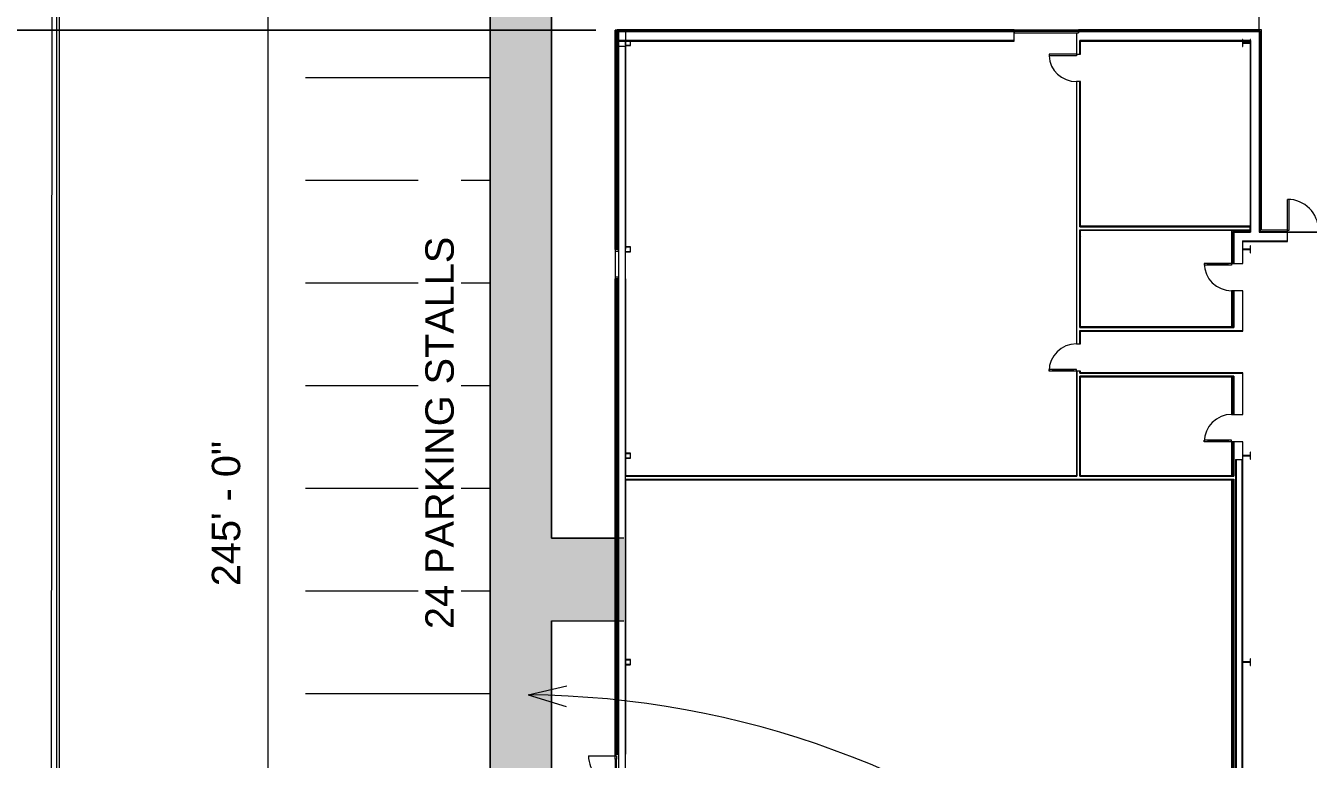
# Model space of a CAD drawing. Header units: inches. Extents: x 1 to 127281, y -26064 to 104775.
# Drawn here: x 21368 to 22869, y -21740 to -20882 of the extents above; entities that cross this region are included whole.
import ezdxf

# ---------------------------------------------------------------- set-up
doc = ezdxf.new("R2010")
doc.units = ezdxf.units.IN
doc.header["$MEASUREMENT"] = 0
doc.linetypes.add('Hidden', pattern=[0.28125, 0.1875, -0.09375])
for name, color, linetype, lineweight in [('A-ANNO-DIMS', 211, 'Continuous', 9), ('A-ANNO-DIMS-360', 211, 'Continuous', 9), ('A-DETL-GENF', 92, 'Continuous', 9), ('A-DOOR', 31, 'Continuous', 9), ('A-DOOR-GLAZ', 31, 'Continuous', 13), ('A-GLAZ-CWMG', 51, 'Continuous', 9), ('A-PROP-SBCK', 71, 'Hidden', 15), ('A-WALL', 113, 'Continuous', 9), ('A-WALL-PATT', 111, 'Continuous', 15), ('BMP', 80, 'Continuous', 9), ('C-BLDG-PADS', 91, 'Continuous', 9), ('C-TOPO', 7, 'Continuous', 9), ('Conc', 7, 'Continuous', 9), ('EOP-PR', 4, 'Continuous', 9), ('G-ANNO-TEXT', 231, 'Continuous', 9), ('I-WALL', 2, 'Continuous', 9), ('L-SITE-WALL', 31, 'Continuous', 9), ('PAINT', 190, 'Continuous', 9), ('S-BEAM', 12, 'Continuous', 9), ('S-COLS', 52, 'Continuous', 9)]:
    doc.layers.add(name, color=color, linetype=linetype, lineweight=lineweight)
doc.styles.add('Arial_1', font='arial.ttf', dxfattribs={"height": 33.194237})
doc.dimstyles.new('Linear_-_3_32__Arial_1', dxfattribs={"dimscale": 12, "dimtxt": 33.75, "dimasz": 3.75, "dimexe": 2.8125, "dimexo": 1.875, "dimgap": 1.875, "dimtad": 1, "dimrnd": 0.25, "dimzin": 1, "dimdsep": 46, "dimlunit": 4, "dimtxsty": 'Arial_1', "dimblk1": 'OBLIQUE', "dimblk2": 'OBLIQUE', "dimsah": 1, "dimcen": 0.09, "dimdle": 2.8125, "dimazin": 0, "dimtfac": 1, "dimtdec": 4, "dimtix": 1, "dimtmove": 0, "dimatfit": 3, "dimfxl": 1, "dimtvp": 1, "dimtfill": 1, "dimfrac": 2, "dimtolj": 1, "dimtzin": 0, "dimarcsym": 2})
pattern_1 = [(45, (0, 0), (-35.63818, 35.63818), []), (45, (0, 54), (-35.63818, 35.63818), [])]
pattern_2 = [(0, (0, 0), (115.2, 28.8), [4.752, -81.648, 4.752, -81.648, -460.8]), (0, (0, 0), (115.2, 28.8), [-172.8, 4.752, -168.048, 4.752, -81.648, -201.6]), (0, (0, 0), (115.2, 28.8), [-432, 4.752, -52.848, 4.752, -139.248]), (120, (43.2, 14.4), (-82.541532, 85.366127), [4.752, -81.648, 4.752, -81.648, -460.8]), (120, (43.2, 14.4), (-82.541532, 85.366127), [-172.8, 4.752, -168.048, 4.752, -81.648, -201.6]), (120, (43.2, 14.4), (-82.541532, 85.366127), [-432, 4.752, -52.848, 4.752, -139.248]), (240, (57.6, 72), (-32.658468, -114.166127), [4.752, -81.648, 4.752, -81.648, -460.8]), (240, (57.6, 72), (-32.658468, -114.166127), [-172.8, 4.752, -168.048, 4.752, -81.648, -201.6]), (240, (57.6, 72), (-32.658468, -114.166127), [-432, 4.752, -52.848, 4.752, -139.248])]
pattern_3 = [(0, (0, 0), (0, 45), []), (90, (0, 0), (-45, 3e-15), [])]

# ---------------------------------------------------------------- blocks, each defined once
blk = doc.blocks.new('Girt_C - 8_D-948188-Site Plan - Phase 1')
at = {"layer": 'S-BEAM'}
for p, q in [((22061.6, -20906.1), (22061.6, -22786.2)), ((22061.6, -20906.1), (22061.8, -20906.1)), ((22061.8, -20906.1), (22069.5, -20906.1)), ((22069.5, -20906.1), (22069.6, -20906.1)), ((22069.6, -22540.5), (22069.6, -20906.1))]:
    blk.add_line(p, q, dxfattribs=at)
blk = doc.blocks.new('Girt_Z - 8_D-841743-Site Plan - Phase 1')
at = {"layer": 'S-BEAM'}
for p, q in [((22783.5, -21389.5), (22784.1, -21389.5)), ((22783.5, -21389.5), (22783.5, -22249.1)), ((22784.1, -21389.5), (22784.2, -21389.5)), ((22784.1, -21389.5), (22784.1, -22249.1)), ((22784.2, -21389.5), (22791.3, -21389.5)), ((22784.2, -21389.5), (22784.2, -22249.1)), ((22791.3, -21389.5), (22791.5, -21389.5)), ((22791.5, -22249.1), (22791.5, -21389.5)), ((22784.1, -22249.1), (22783.5, -22249.1)), ((22784.2, -22249.1), (22784.1, -22249.1)), ((22791.3, -22249.1), (22784.2, -22249.1)), ((22791.5, -22249.1), (22791.3, -22249.1))]:
    blk.add_line(p, q, dxfattribs=at)
blk = doc.blocks.new('Single-Glass 1 - 32_ x96_-948363-Site Plan - Phase 1')
at = {"layer": 'A-DOOR'}
for p, q in [((14, -2.375), (14, -6.375)), ((16, -2.375), (14, -2.375)), ((14, -6.375), (14, -30.375)), ((14, -6.375), (16, -6.375)), ((16, -2.375), (16, -6.375)), ((16, -6.375), (16, -30.375)), ((14, -30.375), (14, -34.375)), ((14, -30.375), (16, -30.375)), ((16, -34.375), (14, -34.375)), ((16, -30.375), (16, -34.375))]:
    blk.add_line(p, q, dxfattribs=at)
blk.add_arc((16, -2.375), 32, 180, 270, dxfattribs=at)
at = {"layer": 'A-DOOR-GLAZ'}
blk.add_line((15, -30.375), (15, -6.375), dxfattribs=at)
blk = doc.blocks.new('Single-Flush - 32_ x 84_-489871-Site Plan - Phase 1')
at = {"layer": 'A-DOOR'}
for p, q in [((14, 2.4), (14, 34.4)), ((16, 34.4), (14, 34.4)), ((16, 2.4), (16, 34.4)), ((16, 2.4), (14, 2.4))]:
    blk.add_line(p, q, dxfattribs=at)
blk.add_arc((16, 2.4), 32.1, 93.5759, 180, dxfattribs=at)
blk = doc.blocks.new('Rectangular Mullion - Rectangular Mullion 1-789722-Site Plan - Phase 1')
at = {"layer": 'A-GLAZ-CWMG'}
for p, q in [((22057.5, -22303.9), (22057.5, -22334.2)), ((22061.5, -22303.9), (22061.5, -22334.2))]:
    blk.add_line(p, q, dxfattribs=at)
blk = doc.blocks.new('Rectangular Mullion - Rectangular Mullion 1-827436-Site Plan - Phase 1')
at = {"layer": 'A-GLAZ-CWMG'}
for p, q in [((-2, 2), (0, 2)), ((-2, -2), (-2, 2)), ((0, 2), (0, -2)), ((0, -2), (-2, -2))]:
    blk.add_line(p, q, dxfattribs=at)
blk = doc.blocks.new('Rectangular Mullion - Rectangular Mullion 1-827439-Site Plan - Phase 1')
at = {"layer": 'A-GLAZ-CWMG'}
for p, q in [((0, 2), (-2, 2)), ((-2, 2), (-2, -2)), ((0, -2), (0, 2)), ((-2, -2), (0, -2))]:
    blk.add_line(p, q, dxfattribs=at)
blk = doc.blocks.new('Door_Single_Storefront - one-995988-Site Plan - Phase 1')
at = {"layer": 'A-DOOR'}
for p, q in [((-16.53125, -33.0625), (-16.53125, 0)), ((-16.53125, -2), (-16.53125, -0.25)), ((-16.53125, -0.25), (-12.53125, -0.25)), ((-12.53125, -2), (-16.53125, -2)), ((-12.53125, -0.25), (-12.53125, -2)), ((12.53125, -0.25), (-12.53125, -0.25)), ((-12.53125, -1.5), (-12.53125, -0.75)), ((-12.53125, -0.75), (12.53125, -0.75)), ((12.53125, -1.5), (-12.53125, -1.5)), ((-12.53125, -2), (12.53125, -2)), ((12.53125, -2), (12.53125, -0.25)), ((12.53125, -0.25), (16.53125, -0.25)), ((12.53125, -0.75), (12.53125, -1.5)), ((16.53125, -2), (12.53125, -2)), ((16.53125, -0.25), (16.53125, -2))]:
    blk.add_line(p, q, dxfattribs=at)
blk.add_arc((-16.53125, 0), 33.0625, 270, 0, dxfattribs=at)
blk = doc.blocks.new('Double-Flush - 72_ x 96_-983185-Site Plan - Phase 1')
at = {"layer": 'A-DOOR'}
for p, q in [((-36, -6.6), (-36, -42.6)), ((-36, -6.6), (-34, -6.6)), ((-34, -6.6), (-34, -42.6)), ((34, -6.6), (34, -42.6)), ((36, -6.6), (34, -6.6)), ((36, -6.6), (36, -42.6)), ((-36, -42.6), (-34, -42.6))]:
    blk.add_line(p, q, dxfattribs=at)
for centre, start, end in [((-36, -6.6), 270, 360), ((36, -6.6), 180, 270)]:
    blk.add_arc(centre, 36, start, end, dxfattribs=at)
blk = doc.blocks.new('Single-Glass 1 - 32_ x96_-948364-Site Plan - Phase 1')
at = {"layer": 'A-DOOR'}
for p, q in [((14, -6.625), (14, -10.625)), ((16, -6.625), (14, -6.625)), ((14, -10.625), (14, -34.625)), ((14, -10.625), (16, -10.625)), ((16, -6.625), (16, -10.625)), ((16, -10.625), (16, -34.625)), ((14, -34.625), (14, -38.625)), ((14, -34.625), (16, -34.625)), ((16, -38.625), (14, -38.625)), ((16, -34.625), (16, -38.625))]:
    blk.add_line(p, q, dxfattribs=at)
blk.add_arc((16, -6.625), 32, 180, 270, dxfattribs=at)
at = {"layer": 'A-DOOR-GLAZ'}
blk.add_line((15, -34.625), (15, -10.625), dxfattribs=at)
blk = doc.blocks.new('Single-Glass 1 - 32_ x96_-948365-Site Plan - Phase 1')
at = {"layer": 'A-DOOR'}
for p, q in [((14, 34.625), (14, 38.625)), ((16, 38.625), (14, 38.625)), ((14, 10.625), (14, 34.625)), ((14, 34.625), (16, 34.625)), ((16, 34.625), (16, 38.625)), ((16, 10.625), (16, 34.625)), ((14, 10.625), (16, 10.625)), ((14, 6.625), (14, 10.625)), ((16, 6.625), (14, 6.625)), ((16, 6.625), (16, 10.625))]:
    blk.add_line(p, q, dxfattribs=at)
blk.add_arc((16, 6.625), 32, 90, 180, dxfattribs=at)
at = {"layer": 'A-DOOR-GLAZ'}
blk.add_line((15, 34.625), (15, 10.625), dxfattribs=at)
blk = doc.blocks.new('DIMBLOCK52-Site Plan - Phase 1')
at = {"layer": 'A-ANNO-DIMS-360', "lineweight": 50}
for p, q in [((21651.2, -19983.1), (21628.7, -19960.6)), ((21651.2, -19983.1), (21673.7, -20005.6)), ((21651.2, -22923.1), (21628.7, -22900.6)), ((21651.2, -22923.1), (21673.7, -22945.6))]:
    blk.add_line(p, q, dxfattribs=at)
at = {"layer": 'A-ANNO-DIMS-360'}
for p, q in [((21708.7, -19983.1), (21617.5, -19983.1)), ((21651.2, -19983.1), (21651.2, -22923.1)), ((21651.2, -19983.1), (21708.7, -19983.1)), ((21713.3, -22923.1), (21617.5, -22923.1)), ((21651.2, -22923.1), (21713.3, -22923.1))]:
    blk.add_line(p, q, dxfattribs=at)
at = {"layer": 'A-ANNO-DIMS-360', "color": 0, "insert": (21585.7, -21537.5), "char_height": 33.19, "width": 202.5, "attachment_point": 1, "rotation": 90, "line_spacing_factor": 0.938532, "style": 'Arial_1', "bg_fill": 3, "box_fill_scale": 1.25, "bg_fill_color": 0, "bg_fill_transparency": 0}
blk.add_mtext('245\' - 0"', dxfattribs=at)
blk = doc.blocks.new('_Oblique')
at = {"color": 0, "linetype": 'ByBlock', "lineweight": -2}
blk.add_line((-0.5, -0.5), (0.5, 0.5), dxfattribs=at)
blk = doc.blocks.new('DIMBLOCK86-Site Plan - Phase 1')
at = {"layer": 'A-ANNO-DIMS-360'}
for p, q in [((21404.2, -19415.7), (21404.2, -18860.3)), ((22057.6, -20865.1), (22057.6, -18860.3)), ((21404.2, -18894.1), (22057.6, -18894.1)), ((21404.2, -18894.1), (21404.2, -19415.7)), ((22057.6, -18894.1), (22057.6, -20865.1))]:
    blk.add_line(p, q, dxfattribs=at)
at = {"layer": 'A-ANNO-DIMS-360', "lineweight": 50}
for p, q in [((21404.2, -18894.1), (21426.7, -18871.6)), ((22057.6, -18894.1), (22080.1, -18871.6)), ((21404.2, -18894.1), (21381.7, -18916.6)), ((22057.6, -18894.1), (22035.1, -18916.6))]:
    blk.add_line(p, q, dxfattribs=at)
at = {"layer": 'A-ANNO-DIMS-360', "color": 0, "insert": (21620.9, -18828.5), "char_height": 33.194, "width": 264.185, "attachment_point": 1, "line_spacing_factor": 0.938532, "style": 'Arial_1', "bg_fill": 3, "box_fill_scale": 1.25, "bg_fill_color": 0, "bg_fill_transparency": 0}
blk.add_mtext('54\' - 5 1/2"', dxfattribs=at)
blk = doc.blocks.new('DIMBLOCK87-Site Plan - Phase 1')
at = {"layer": 'A-ANNO-DIMS-360'}
for p, q in [((22057.6, -20865.1), (22057.6, -18860.3)), ((22813.8, -20864.6), (22813.8, -18860.3)), ((22057.6, -18894.1), (22813.8, -18894.1)), ((22057.6, -18894.1), (22057.6, -20865.1)), ((22813.8, -18894.1), (22813.8, -20864.6))]:
    blk.add_line(p, q, dxfattribs=at)
at = {"layer": 'A-ANNO-DIMS-360', "lineweight": 50}
for p, q in [((22057.6, -18894.1), (22080.1, -18871.6)), ((22813.8, -18894.1), (22836.3, -18871.6)), ((22057.6, -18894.1), (22035.1, -18916.6)), ((22813.8, -18894.1), (22791.3, -18916.6))]:
    blk.add_line(p, q, dxfattribs=at)
at = {"layer": 'A-ANNO-DIMS-360', "color": 0, "insert": (22364, -18828.5), "char_height": 33.19, "width": 171.969, "attachment_point": 1, "line_spacing_factor": 0.938532, "style": 'Arial_1', "bg_fill": 3, "box_fill_scale": 1.25, "bg_fill_color": 0, "bg_fill_transparency": 0}
blk.add_mtext('63\' - 0"', dxfattribs=at)
blk = doc.blocks.new('DIMBLOCK88-Site Plan - Phase 1')
at = {"layer": 'A-ANNO-DIMS-360'}
for p, q in [((22813.8, -20864.6), (22813.8, -18860.3)), ((26287.8, -21098.8), (26287.8, -18860.3)), ((22813.8, -18894.1), (26287.8, -18894.1)), ((22813.8, -18894.1), (22813.8, -20864.6)), ((26287.8, -18894.1), (26287.8, -21098.8))]:
    blk.add_line(p, q, dxfattribs=at)
at = {"layer": 'A-ANNO-DIMS-360', "lineweight": 50}
for p, q in [((22813.8, -18894.1), (22836.3, -18871.6)), ((26287.8, -18894.1), (26310.3, -18871.6)), ((22813.8, -18894.1), (22791.3, -18916.6)), ((26287.8, -18894.1), (26265.3, -18916.6))]:
    blk.add_line(p, q, dxfattribs=at)
at = {"layer": 'A-ANNO-DIMS-360', "color": 0, "insert": (24466.4, -18828.5), "char_height": 33.19, "width": 202.5, "attachment_point": 1, "line_spacing_factor": 0.938532, "style": 'Arial_1', "bg_fill": 3, "box_fill_scale": 1.25, "bg_fill_color": 0, "bg_fill_transparency": 0}
blk.add_mtext('289\' - 6"', dxfattribs=at)
blk = doc.blocks.new('DIMBLOCK101-Site Plan - Phase 1')
at = {"layer": 'A-ANNO-DIMS-360', "lineweight": 50}
for p, q in [((20464, -20887.6), (20441.5, -20865.1)), ((20464, -20887.6), (20486.5, -20910.1)), ((20464, -22799.3), (20441.5, -22776.8)), ((20464, -22799.3), (20486.5, -22821.8))]:
    blk.add_line(p, q, dxfattribs=at)
at = {"layer": 'A-ANNO-DIMS-360'}
for p, q in [((22035.1, -20887.6), (20430.3, -20887.6)), ((20464, -22799.3), (20464, -20887.6)), ((20464, -20887.6), (22035.1, -20887.6)), ((22035.1, -22799.3), (20430.3, -22799.3)), ((20464, -22799.3), (22035.1, -22799.3))]:
    blk.add_line(p, q, dxfattribs=at)
at = {"layer": 'A-ANNO-DIMS-360', "color": 0, "insert": (20398.5, -21966.2), "char_height": 33.194, "width": 294.715, "attachment_point": 1, "rotation": 90, "line_spacing_factor": 0.938532, "style": 'Arial_1', "bg_fill": 3, "box_fill_scale": 1.25, "bg_fill_color": 0, "bg_fill_transparency": 0}
blk.add_mtext('159\' - 3 3/4"', dxfattribs=at)
blk = doc.blocks.new('DIMBLOCK102-Site Plan - Phase 1')
at = {"layer": 'A-ANNO-DIMS-360', "lineweight": 50}
for p, q in [((20464, -19438.2), (20441.5, -19415.7)), ((20464, -19438.2), (20486.5, -19460.7)), ((20464, -20887.6), (20441.5, -20865.1)), ((20464, -20887.6), (20486.5, -20910.1))]:
    blk.add_line(p, q, dxfattribs=at)
at = {"layer": 'A-ANNO-DIMS-360'}
for p, q in [((21381.7, -19438.2), (20430.3, -19438.2)), ((20464, -20887.6), (20464, -19438.2)), ((20464, -19438.2), (21381.7, -19438.2)), ((22035.1, -20887.6), (20430.3, -20887.6)), ((20464, -20887.6), (22035.1, -20887.6))]:
    blk.add_line(p, q, dxfattribs=at)
at = {"layer": 'A-ANNO-DIMS-360', "color": 0, "insert": (20398.5, -20285.7), "char_height": 33.194, "width": 294.715, "attachment_point": 1, "rotation": 90, "line_spacing_factor": 0.938532, "style": 'Arial_1', "bg_fill": 3, "box_fill_scale": 1.25, "bg_fill_color": 0, "bg_fill_transparency": 0}
blk.add_mtext('120\' - 9 1/4"', dxfattribs=at)

msp = doc.modelspace()

# ---------------------------------------------------------------- hatches: boundary and pattern name
at = {"layer": 'A-DETL-GENF'}
msp.add_hatch(color=9, dxfattribs=at).paths.add_polyline_path([(23671.236577, -22957.918456), (23682.063738, -22955.633673), (23692.956006, -22953.682733), (23703.903088, -22952.067479), (26285.490625, -22952.067479), (26285.390625, -22799.42781), (25981.015225, -22799.42781), (25981.015225, -22892.067479), (24292.265225, -22892.067479), (24292.265225, -22799.42781), (24099.015225, -22799.42781), (24099.015225, -22892.067479), (22893.015225, -22892.067479), (22893.015225, -22799.42781), (22796.265225, -22799.42781), (22796.265225, -22892.067479), (22057.515225, -22892.067479), (22057.515225, -22301.67781), (21983.235225, -22301.67781), (21983.235225, -21578.17781), (22067.977825, -21578.17781), (22067.977825, -21481.42781), (21983.235225, -21481.42781), (21983.235225, -19983.100554), (21911.235225, -19983.100554), (21911.235225, -22952.067479), (23669.907641, -22952.067479), (23670.717633, -22955.633673)], flags=0)
at = {"layer": 'A-WALL-PATT', "lineweight": 9}
h = msp.add_hatch(dxfattribs=at)
h.set_pattern_fill('FP_8', color=256, style=0, pattern_type=2)
h.set_pattern_definition(pattern_3)
h.paths.add_polyline_path([(22061.640225, -20889.55281), (22061.640225, -20889.42781), (22524.537294, -20889.55281), (22524.537294, -20888.55281), (22060.140225, -20888.55281), (22060.140225, -20889.55281)], flags=0)
h = msp.add_hatch(dxfattribs=at)
h.set_pattern_fill('FP_8', color=256, style=0, pattern_type=2)
h.set_pattern_definition(pattern_3)
h.paths.add_polyline_path([(22811.390225, -20889.55281), (22812.25546, -20889.55281), (22812.25546, -20888.55281), (22599.774991, -20888.55281), (22599.774991, -20889.55281), (22811.25546, -20889.55281)], flags=0)
h = msp.add_hatch(dxfattribs=at)
h.set_pattern_fill('FP_8', color=256, style=0, pattern_type=2)
h.set_pattern_definition(pattern_3)
h.paths.add_polyline_path([(22811.25546, -21122.80281), (22812.25546, -21122.80281), (22812.25546, -20889.55281), (22811.25546, -20889.55281), (22811.25546, -21121.30281)], flags=0)
h = msp.add_hatch(dxfattribs=at)
h.set_pattern_fill('FP_8', color=256, style=0, pattern_type=2)
h.set_pattern_definition(pattern_3)
h.paths.add_polyline_path([(22060.140225, -21143.67781), (22060.890225, -21143.67781), (22060.890225, -20900.30281), (22060.140225, -20900.30281), (22060.140225, -21072.804361)], flags=0)
h = msp.add_hatch(dxfattribs=at)
h.set_pattern_fill('FP_7', color=256, style=0, pattern_type=2)
h.set_pattern_definition(pattern_2)
h.paths.add_polyline_path([(22602.149991, -21408.49031), (22602.149991, -21292.17781), (22601.524991, -21292.17781), (22601.524991, -21408.49031)], flags=0)
h.paths.add_polyline_path([(22601.524991, -21288.67781), (22602.149991, -21288.67781), (22602.149991, -21286.17781), (22601.524991, -21286.17781), (22601.524991, -21288.05281)], flags=0)
h.paths.add_polyline_path([(22602.149991, -21254.17781), (22602.149991, -21238.67781), (22601.524991, -21238.690006), (22601.524991, -21254.17781)], flags=0)
h.paths.add_polyline_path([(22601.524991, -21235.17781), (22602.149991, -21235.17781), (22602.149991, -21120.80281), (22601.524991, -21120.80281), (22601.524991, -21234.55281)], flags=0)
h.paths.add_polyline_path([(22602.149991, -21117.30281), (22602.149991, -20947.61531), (22601.524991, -20947.61531), (22601.616837, -21117.30281)], flags=0)
h.paths.add_polyline_path([(22601.524991, -20915.61531), (22602.149991, -20915.61531), (22602.149991, -20899.55281), (22601.524991, -20899.55281), (22601.524991, -20900.30281)], flags=0)
h = msp.add_hatch(dxfattribs=at)
h.set_pattern_fill('FP_7', color=256, style=0, pattern_type=2)
h.set_pattern_definition(pattern_2)
h.paths.add_polyline_path([(22800.50546, -21117.30281), (22800.50546, -21116.67781), (22602.149991, -21116.67781), (22602.149991, -21117.30281), (22791.235901, -21117.30281)], flags=0)
h = msp.add_hatch(dxfattribs=at)
h.set_pattern_fill('FP_8', color=256, style=0, pattern_type=2)
h.set_pattern_definition(pattern_3)
h.paths.add_polyline_path([(23286.983958, -21123.80281), (25981.015225, -21123.80281), (25981.015225, -21122.80281), (23030.515225, -21122.80281), (23030.515225, -21123.80281), (23180.08974, -21123.80281)], flags=0)
h.paths.add_polyline_path([(22811.30566, -21123.80281), (22844.515225, -21123.80281), (22844.515225, -21122.80281), (22811.25546, -21122.80281), (22811.25546, -21123.80281)], flags=0)
h.paths.add_polyline_path([(22780.524991, -21123.80281), (22801.25546, -21123.80281), (22801.25546, -21122.80281), (22780.524991, -21122.80281), (22780.524991, -21123.61481)], flags=0)
h.paths.add_polyline_path([(22916.515225, -21123.80281), (22922.515225, -21123.80281), (22922.515225, -21122.80281), (22916.515225, -21122.80281), (22916.515225, -21123.61481)], flags=0)
h = msp.add_hatch(dxfattribs=at)
h.set_pattern_fill('FP_8', color=256, style=0, pattern_type=2)
h.set_pattern_definition(pattern_3)
h.paths.add_polyline_path([(22781.524991, -22371.36531), (22781.524991, -21413.24031), (22780.524991, -21413.24031), (22780.524991, -22371.36531)], flags=0)
h.paths.add_polyline_path([(22780.524991, -21408.49031), (22781.524991, -21408.49031), (22781.524991, -21368.67781), (22780.524991, -21368.67781), (22780.524991, -21398.28233)], flags=0)
h.paths.add_polyline_path([(22781.524991, -21336.67781), (22781.524991, -21292.80281), (22780.524991, -21292.808111), (22780.524991, -21336.67781)], flags=0)
h.paths.add_polyline_path([(22781.524991, -21234.55281), (22781.524991, -21192.17781), (22780.524991, -21192.232393), (22780.524991, -21234.55281)], flags=0)
h.paths.add_polyline_path([(22781.524991, -21160.17781), (22781.524991, -21123.80281), (22780.524991, -21123.855496), (22780.524991, -21160.17781)], flags=0)
h = msp.add_hatch(dxfattribs=at)
h.set_pattern_fill('FP_8', color=256, style=0, pattern_type=2)
h.set_pattern_definition(pattern_3)
h.paths.add_polyline_path([(22060.890225, -21733.86531), (22060.890225, -21578.17781), (22060.140225, -21578.17781), (22060.140225, -21733.86531)], flags=0)
h.paths.add_polyline_path([(22060.140225, -21481.42781), (22060.890225, -21481.42781), (22060.890225, -21178.17781), (22060.140225, -21178.17781), (22060.140225, -21413.24031)], flags=0)
h = msp.add_hatch(dxfattribs=at)
h.set_pattern_fill('FP_7', color=256, style=0, pattern_type=2)
h.set_pattern_definition(pattern_2)
h.paths.add_polyline_path([(22069.640225, -21733.86531), (22070.265225, -21733.86531), (22070.265225, -21413.24031), (22069.640225, -21413.24031), (22069.640225, -21723.760299)], flags=0)
h.paths.add_polyline_path([(22069.640225, -21408.49031), (22070.265225, -21408.49031), (22070.265225, -21178.17781), (22069.640225, -21178.17781), (22069.640225, -21398.28233)], flags=0)
h = msp.add_hatch(dxfattribs=at)
h.set_pattern_fill('FP_7', color=256, style=0, pattern_type=2)
h.set_pattern_definition(pattern_2)
h.paths.add_polyline_path([(22759.352, -21239.30281), (22791.524991, -21239.30281), (22791.524991, -21238.67781), (22602.149991, -21238.67781), (22602.149991, -21239.30281), (22645.618646, -21239.30281)], flags=0)
h = msp.add_hatch(dxfattribs=at)
h.set_pattern_fill('FP_7', color=256, style=0, pattern_type=2)
h.set_pattern_definition(pattern_2)
h.paths.add_polyline_path([(22779.024991, -21292.80281), (22781.524991, -21292.80281), (22781.524991, -21292.17781), (22602.149991, -21292.17781), (22602.149991, -21292.80281), (22752.512865, -21292.80281)], flags=0)
h = msp.add_hatch(dxfattribs=at)
h.set_pattern_fill('FP_7', color=256, style=0, pattern_type=2)
h.set_pattern_definition(pattern_2)
h.paths.add_polyline_path([(22781.524991, -21409.11531), (22781.524991, -21408.49031), (22601.524991, -21408.49031), (22601.524991, -21409.11531), (22780.524991, -21409.11531)], flags=0)
h.paths.add_polyline_path([(22598.006184, -21409.11531), (22598.024991, -21409.046296), (22598.024991, -21408.49031), (22069.640225, -21408.49031), (22069.661935, -21409.11531), (22431.830208, -21409.11531)], flags=0)
h = msp.add_hatch(dxfattribs=at)
h.set_pattern_fill('FP_7', color=256, style=0, pattern_type=2)
h.set_pattern_definition(pattern_2)
h.paths.add_polyline_path([(22681.112262, -21413.24031), (22781.524991, -21413.24031), (22781.524991, -21412.61531), (22069.640225, -21412.61531), (22069.661553, -21413.24031), (22645.618646, -21413.24031)], flags=0)
at = {"layer": 'S-COLS'}
h = msp.add_hatch(dxfattribs=at)
h.set_pattern_fill('FP_1', color=256, style=0, pattern_type=2)
h.set_pattern_definition(pattern_1)
h.paths.add_polyline_path([(22070.265225, -20905.55281), (22075.174225, -20905.55281), (22075.174225, -20905.31981), (22070.265225, -20905.31981), (22070.265225, -20905.5455)], flags=0)
h.paths.add_polyline_path([(22075.640225, -20905.08681), (22075.640225, -20900.30281), (22075.407225, -20900.30281), (22075.407225, -20905.08681)], flags=0)
h = msp.add_hatch(dxfattribs=at)
h.set_pattern_fill('FP_1', color=256, style=0, pattern_type=2)
h.set_pattern_definition(pattern_1)
h.paths.add_polyline_path([(22791.524991, -20906.533279), (22791.958585, -20906.533279), (22791.958585, -20903.388748), (22792.161093, -20902.89985), (22792.649991, -20902.697342), (22800.50546, -20902.697342), (22800.50546, -20902.252949), (22800.13046, -20902.408279), (22792.649991, -20902.408279), (22792.131541, -20902.134426), (22791.958585, -20901.716873), (22791.958585, -20900.30281), (22791.524991, -20900.30281)], flags=0)
h.paths.add_polyline_path([(22800.821866, -20900.30281), (22801.25546, -20900.30281), (22801.098641, -20899.709629), (22800.821866, -20899.986404)], flags=0)
h = msp.add_hatch(dxfattribs=at)
h.set_pattern_fill('FP_1', color=256, style=0, pattern_type=2)
h.set_pattern_definition(pattern_1)
h.paths.add_polyline_path([(22070.265225, -21146.80281), (22075.174225, -21146.80281), (22075.174225, -21146.56981), (22070.106225, -21146.56981), (22070.106225, -21146.80281)], flags=0)
h.paths.add_polyline_path([(22069.873225, -21146.33681), (22069.762472, -21143.67781), (22069.640225, -21143.67781), (22069.640225, -21146.33681)], flags=0)
h.paths.add_polyline_path([(22075.407225, -21146.33681), (22075.640225, -21146.33681), (22075.640225, -21141.26881), (22075.407225, -21141.26881), (22075.407225, -21143.67781)], flags=0)
h.paths.add_polyline_path([(22075.174225, -21141.03581), (22075.174225, -21140.80281), (22070.265225, -21140.81012), (22070.265225, -21141.03581)], flags=0)
h = msp.add_hatch(dxfattribs=at)
h.set_pattern_fill('FP_1', color=256, style=0, pattern_type=2)
h.set_pattern_definition(pattern_1)
h.paths.add_polyline_path([(22800.821866, -21630.283279), (22801.25546, -21630.283279), (22801.25546, -21622.322342), (22800.821866, -21622.322342), (22800.821866, -21625.466873), (22800.619358, -21625.955771), (22800.13046, -21626.158279), (22792.274991, -21626.158279), (22792.274991, -21626.602672), (22792.649991, -21626.447342), (22800.13046, -21626.447342), (22800.619358, -21626.64985), (22800.821866, -21627.138748)], flags=0)

# ---------------------------------------------------------------- linework, layer by layer
at = {"layer": 'A-PROP-SBCK'}
msp.add_line((21404.235225, -23401.253705), (21404.235225, -19438.180554), dxfattribs=at)
at = {"layer": 'A-WALL'}
for p, q in [((22059.265225, -20889.42781), (22059.265225, -21143.67781)), ((22524.537294, -20888.55281), (22060.140225, -20888.55281)), ((22060.140225, -20889.42781), (22060.140225, -21143.67781)), ((22524.537294, -20889.55281), (22060.140225, -20889.55281)), ((22060.890225, -20889.42781), (22060.890225, -21143.67781)), ((22061.640225, -20889.42781), (22061.640225, -20906.05281)), ((22069.640225, -20889.42781), (22069.640225, -20906.05281)), ((22597.399991, -20890.825085), (22599.712491, -20890.825085)), ((22598.024991, -20915.61531), (22598.024991, -20890.825085)), ((22812.25546, -20888.55281), (22599.774991, -20888.55281)), ((22811.25546, -20889.55281), (22599.774991, -20889.55281)), ((22811.25546, -20889.55281), (22811.25546, -21123.80281)), ((22812.25546, -20888.55281), (22812.25546, -21122.80281)), ((22524.537294, -20899.55281), (22060.140225, -20899.55281)), ((22601.524991, -20915.61531), (22601.524991, -20899.55281)), ((22801.25546, -20899.55281), (22601.524991, -20899.55281)), ((22602.149991, -20899.55281), (22602.149991, -20900.30281)), ((22801.25546, -20899.55281), (22801.25546, -21123.80281)), ((22598.024991, -21254.17781), (22598.024991, -20947.61531)), ((22601.524991, -21117.30281), (22601.524991, -20947.61531)), ((22601.524991, -21117.30281), (22800.50546, -21117.30281)), ((22601.524991, -21235.17781), (22601.524991, -21120.80281)), ((22601.524991, -21120.80281), (22800.50546, -21120.80281)), ((22780.524991, -21122.80281), (22801.25546, -21122.80281)), ((22780.524991, -21122.80281), (22780.524991, -21160.17781)), ((22781.524991, -21123.80281), (22801.25546, -21123.80281)), ((22781.524991, -21123.80281), (22781.524991, -21160.17781)), ((22800.50546, -21122.80281), (22800.50546, -21121.42781)), ((22811.25546, -21123.80281), (22844.515225, -21123.80281)), ((22812.25546, -21122.80281), (22844.515225, -21122.80281)), ((22791.524991, -21133.80281), (22844.515225, -21133.80281)), ((22791.524991, -21133.80281), (22791.524991, -21160.17781)), ((22059.265225, -21178.17781), (22059.265225, -21733.86531)), ((22060.140225, -21178.17781), (22060.140225, -21733.86531)), ((22060.890225, -21178.17781), (22060.890225, -21733.86531)), ((22780.524991, -21192.17781), (22780.524991, -21234.55281)), ((22781.524991, -21192.17781), (22781.524991, -21235.17781)), ((22791.524991, -21192.17781), (22791.524991, -21239.30281)), ((22601.524991, -21235.17781), (22781.524991, -21235.17781)), ((22779.024991, -21234.55281), (22781.524991, -21234.55281)), ((22601.524991, -21254.17781), (22601.524991, -21238.67781)), ((22601.524991, -21238.67781), (22791.524991, -21238.67781)), ((22598.024991, -21286.17781), (22598.024991, -21409.11531)), ((22601.524991, -21288.67781), (22601.524991, -21286.17781)), ((22601.524991, -21288.67781), (22791.524991, -21288.67781)), ((22781.524991, -21292.17781), (22601.524991, -21292.17781)), ((22601.524991, -21409.11531), (22601.524991, -21292.17781)), ((22779.024991, -21292.80281), (22781.524991, -21292.80281)), ((22780.524991, -21292.80281), (22780.524991, -21336.67781)), ((22781.524991, -21292.17781), (22781.524991, -21336.67781)), ((22791.524991, -21288.05281), (22791.524991, -21336.67781)), ((22780.524991, -21368.67781), (22780.524991, -21408.49031)), ((22781.524991, -21368.67781), (22781.524991, -21409.11531)), ((22791.524991, -21368.67781), (22791.524991, -21389.533279)), ((22069.640225, -21408.49031), (22070.265225, -21408.49031)), ((22069.640225, -21409.11531), (22598.024991, -21409.11531)), ((22069.640225, -21412.61531), (22781.524991, -21412.61531)), ((22069.640225, -21413.24031), (22070.265225, -21413.24031)), ((22601.524991, -21409.11531), (22781.524991, -21409.11531)), ((22779.024991, -21408.49031), (22781.524991, -21408.49031)), ((22779.024991, -21413.24031), (22781.524991, -21413.24031)), ((22780.524991, -21413.24031), (22780.524991, -22371.36531)), ((22781.524991, -21412.61531), (22781.524991, -22371.36531))]:
    msp.add_line(p, q, dxfattribs=at)
at = {"layer": 'A-WALL', "lineweight": 15}
for p, q in [((22599.712491, -20889.250285), (22524.599794, -20889.250285)), ((22524.599794, -20889.250285), (22524.599794, -20890.825085)), ((22524.599794, -20890.825085), (22597.399991, -20890.825085)), ((22599.712491, -20890.825085), (22599.712491, -20889.250285))]:
    msp.add_line(p, q, dxfattribs=at)
at = {"layer": 'BMP'}
msp.add_line((21398.836513, -19941.841877), (21397.147072, -22825.161381), dxfattribs=at)
at = {"layer": 'C-BLDG-PADS'}
for p, q in [((22060.140225, -20887.55281), (22057.640225, -20887.55281)), ((22057.640225, -20887.55281), (22057.640225, -21143.92781)), ((22599.774991, -20887.55281), (22524.537294, -20887.55281)), ((22916.515225, -21123.61481), (22844.515225, -21123.61481)), ((22057.640225, -21178.17781), (22057.640225, -21735.86531))]:
    msp.add_line(p, q, dxfattribs=at)
at = {"layer": 'C-TOPO'}
for p, q in [((22057.640625, -21143.92781), (22057.640625, -20887.552734)), ((22057.640625, -20887.552734), (22060.140225, -20887.552734)), ((22524.537294, -20887.552734), (22599.774991, -20887.552734)), ((22844.515225, -21123.615234), (22916.515225, -21123.615234)), ((22057.640625, -21735.86531), (22057.640625, -21178.17781))]:
    msp.add_line(p, q, dxfattribs=at)
at = {"layer": 'Conc'}
for p, q in [((21911.235225, -22743.085554), (21911.235225, -19989.335554)), ((21911.235225, -19989.335554), (21911.235225, -22743.085554)), ((21983.235225, -19983.100554), (21983.235225, -21481.42781)), ((21983.235225, -21481.42781), (21983.235225, -19983.100554)), ((21983.235225, -21481.42781), (22059.015225, -21481.42781)), ((22067.977825, -21481.42781), (21983.235225, -21481.42781)), ((21983.235225, -21578.17781), (22059.015225, -21578.17781)), ((21983.235225, -21578.17781), (21983.235225, -22301.67781)), ((21983.235225, -22301.67781), (21983.235225, -21578.17781)), ((21983.235225, -21578.17781), (22067.977825, -21578.17781))]:
    msp.add_line(p, q, dxfattribs=at)
at = {"layer": 'EOP-PR'}
for p, q in [((21407.235225, -19909.085554), (21407.235225, -22923.085554)), ((22811.235225, -20887.05281), (22811.235225, -20449.085554))]:
    msp.add_line(p, q, dxfattribs=at)
at = {"layer": 'G-ANNO-TEXT', "color": 145}
for q in [(22001.102549, -21653.93131), (22000.429661, -21678.037348)]:
    msp.add_line((21955.783626, -21664.728702), q, dxfattribs=at)
msp.add_arc((21948.589335, -22728.832382), 1064.128, 11.784896621, 89.612635232, dxfattribs=at)
at = {"layer": 'I-WALL', "lineweight": 15}
for p, q in [((22597.399991, -20890.825085), (22597.399991, -20915.61531)), ((22599.774991, -20890.825085), (22599.712491, -20890.825085)), ((22602.149991, -20915.61531), (22602.149991, -20900.30281)), ((22597.399991, -20915.61531), (22602.149991, -20915.61531)), ((22597.399991, -20947.61531), (22597.399991, -21254.17781)), ((22602.149991, -20947.61531), (22597.399991, -20947.61531)), ((22602.149991, -21116.67781), (22602.149991, -20947.61531)), ((22800.50546, -21116.67781), (22602.149991, -21116.67781)), ((22800.50546, -21121.42781), (22800.50546, -21116.67781)), ((22602.149991, -21234.55281), (22602.149991, -21121.42781)), ((22602.149991, -21121.42781), (22800.50546, -21121.42781)), ((22779.024991, -21234.55281), (22602.149991, -21234.55281)), ((22792.274991, -21239.30281), (22792.274991, -21234.55281)), ((22602.149991, -21254.17781), (22602.149991, -21239.30281)), ((22602.149991, -21239.30281), (22792.274991, -21239.30281)), ((22597.399991, -21254.17781), (22602.149991, -21254.17781)), ((22597.399991, -21286.17781), (22597.399991, -21408.49031)), ((22602.149991, -21286.17781), (22597.399991, -21286.17781)), ((22602.149991, -21288.05281), (22602.149991, -21286.17781)), ((22779.024991, -21288.05281), (22602.149991, -21288.05281)), ((22602.149991, -21292.80281), (22779.024991, -21292.80281)), ((22602.149991, -21408.49031), (22602.149991, -21292.80281)), ((22597.399991, -21408.49031), (22070.265225, -21408.49031)), ((22070.265225, -21413.24031), (22779.024991, -21413.24031)), ((22779.024991, -21408.49031), (22602.149991, -21408.49031))]:
    msp.add_line(p, q, dxfattribs=at)
at = {"layer": 'L-SITE-WALL', "lineweight": 15}
for p, q in [((22070.265225, -20889.42781), (22059.015225, -20889.42781)), ((22059.015225, -20889.42781), (22059.015225, -21143.67781)), ((22524.537294, -20887.05281), (22060.140225, -20887.05281)), ((22060.140225, -20887.05281), (22060.140225, -20900.30281)), ((22070.265225, -21143.67781), (22070.265225, -20889.42781)), ((22524.537294, -20900.30281), (22524.537294, -20887.05281)), ((22813.75546, -20887.05281), (22599.774991, -20887.05281)), ((22599.774991, -20887.05281), (22599.774991, -20890.825085)), ((22813.75546, -21121.30281), (22813.75546, -20887.05281)), ((22060.140225, -20900.30281), (22524.537294, -20900.30281)), ((22602.149991, -20900.30281), (22800.50546, -20900.30281)), ((22800.50546, -20900.30281), (22800.50546, -21116.67781)), ((22800.50546, -21121.30281), (22779.024991, -21121.30281)), ((22779.024991, -21121.30281), (22779.024991, -21160.17781)), ((22844.515225, -21121.30281), (22813.75546, -21121.30281)), ((22844.515225, -21134.55281), (22844.515225, -21121.30281)), ((22059.015225, -21143.67781), (22061.665346, -21143.67781)), ((22069.606431, -21143.67781), (22070.265225, -21143.67781)), ((22792.274991, -21134.55281), (22844.515225, -21134.55281)), ((22792.274991, -21160.17781), (22792.274991, -21134.55281)), ((22779.024991, -21160.17781), (22792.274991, -21160.17781)), ((22061.665346, -21178.17781), (22059.015225, -21178.17781)), ((22059.015225, -21178.17781), (22059.015225, -21733.86531)), ((22070.265225, -21178.17781), (22069.605172, -21178.17781)), ((22070.265225, -21408.49031), (22070.265225, -21178.17781)), ((22792.274991, -21192.17781), (22779.024991, -21192.17781)), ((22779.024991, -21192.17781), (22779.024991, -21234.55281)), ((22792.274991, -21234.55281), (22792.274991, -21192.17781)), ((22792.274991, -21288.05281), (22779.024991, -21288.05281)), ((22779.024991, -21292.80281), (22779.024991, -21336.67781)), ((22792.274991, -21336.67781), (22792.274991, -21288.05281)), ((22779.024991, -21336.67781), (22792.274991, -21336.67781)), ((22792.274991, -21368.67781), (22779.024991, -21368.67781)), ((22779.024991, -21368.67781), (22779.024991, -21408.49031)), ((22792.274991, -22371.36531), (22792.274991, -21368.67781)), ((22070.265225, -21733.86531), (22070.265225, -21413.24031)), ((22779.024991, -21413.24031), (22779.024991, -22371.36531)), ((22059.015225, -21733.86531), (22061.665346, -21733.86531)), ((22069.584888, -21733.86531), (22070.265225, -21733.86531))]:
    msp.add_line(p, q, dxfattribs=at)
at = {"layer": 'PAINT'}
for p, q in [((21695.235225, -20943.085554), (21911.235225, -20943.085554)), ((21695.235225, -21063.085554), (21911.235225, -21063.085554)), ((21695.235225, -21183.085554), (21911.235225, -21183.085554)), ((21695.235225, -21303.085554), (21911.235225, -21303.085554)), ((21695.235225, -21423.085554), (21911.235225, -21423.085554)), ((21695.235225, -21543.085554), (21911.235225, -21543.085554)), ((21695.235225, -21663.085554), (21911.235225, -21663.085554))]:
    msp.add_line(p, q, dxfattribs=at)
at = {"layer": 'S-COLS', "lineweight": 13}
for p, q in [((22069.640225, -20900.01881), (22069.640225, -20905.08681)), ((22069.873225, -20905.08681), (22069.873225, -20900.01881)), ((22075.174225, -20899.55281), (22070.106225, -20899.55281)), ((22070.106225, -20899.78581), (22075.174225, -20899.78581)), ((22075.174225, -20905.31981), (22070.106225, -20905.31981)), ((22070.106225, -20905.55281), (22075.174225, -20905.55281)), ((22075.407225, -20900.01881), (22075.407225, -20905.08681)), ((22075.640225, -20905.08681), (22075.640225, -20900.01881)), ((22791.958585, -20898.572342), (22791.524991, -20898.572342)), ((22791.524991, -20898.572342), (22791.524991, -20906.533279)), ((22791.524991, -20906.533279), (22791.958585, -20906.533279)), ((22791.958585, -20901.716873), (22791.958585, -20898.572342)), ((22791.958585, -20906.533279), (22791.958585, -20903.388748)), ((22800.13046, -20902.408279), (22792.649991, -20902.408279)), ((22792.649991, -20902.697342), (22800.13046, -20902.697342)), ((22801.25546, -20898.572342), (22800.821866, -20898.572342)), ((22800.821866, -20898.572342), (22800.821866, -20901.716873)), ((22800.821866, -20903.388748), (22800.821866, -20906.533279)), ((22800.821866, -20906.533279), (22801.25546, -20906.533279)), ((22801.25546, -20906.533279), (22801.25546, -20898.572342)), ((22069.873225, -21146.33681), (22069.873225, -21141.26881)), ((22075.174225, -21140.80281), (22070.106225, -21140.80281)), ((22070.106225, -21141.03581), (22075.174225, -21141.03581)), ((22075.174225, -21146.56981), (22070.106225, -21146.56981)), ((22070.106225, -21146.80281), (22075.174225, -21146.80281)), ((22075.407225, -21141.26881), (22075.407225, -21146.33681)), ((22075.640225, -21146.33681), (22075.640225, -21141.26881)), ((22791.958585, -21139.822342), (22791.524991, -21139.822342)), ((22791.524991, -21139.822342), (22791.524991, -21147.783279)), ((22791.958585, -21142.966873), (22791.958585, -21139.822342)), ((22791.958585, -21147.783279), (22791.958585, -21144.638748)), ((22800.13046, -21143.658279), (22792.649991, -21143.658279)), ((22792.649991, -21143.947342), (22800.13046, -21143.947342)), ((22801.25546, -21139.822342), (22800.821866, -21139.822342)), ((22800.821866, -21139.822342), (22800.821866, -21142.966873)), ((22800.821866, -21144.638748), (22800.821866, -21147.783279)), ((22801.25546, -21147.783279), (22801.25546, -21139.822342)), ((22791.524991, -21147.783279), (22791.958585, -21147.783279)), ((22800.821866, -21147.783279), (22801.25546, -21147.783279)), ((22069.873225, -21387.58681), (22069.873225, -21382.51881)), ((22075.174225, -21382.05281), (22070.106225, -21382.05281)), ((22070.106225, -21382.28581), (22075.174225, -21382.28581)), ((22075.174225, -21387.81981), (22070.106225, -21387.81981)), ((22075.407225, -21382.51881), (22075.407225, -21387.58681)), ((22075.640225, -21387.58681), (22075.640225, -21382.51881)), ((22791.958585, -21381.072342), (22791.524991, -21381.072342)), ((22791.524991, -21381.072342), (22791.524991, -21389.033279)), ((22791.958585, -21384.216873), (22791.958585, -21381.072342)), ((22791.958585, -21389.033279), (22791.958585, -21385.888748)), ((22800.13046, -21384.908279), (22792.649991, -21384.908279)), ((22792.649991, -21385.197342), (22800.13046, -21385.197342)), ((22801.25546, -21381.072342), (22800.821866, -21381.072342)), ((22800.821866, -21381.072342), (22800.821866, -21384.216873)), ((22800.821866, -21385.888748), (22800.821866, -21389.033279)), ((22801.25546, -21389.033279), (22801.25546, -21381.072342)), ((22070.106225, -21388.05281), (22075.174225, -21388.05281)), ((22791.524991, -21389.033279), (22791.958585, -21389.033279)), ((22800.821866, -21389.033279), (22801.25546, -21389.033279)), ((22069.873225, -21628.83681), (22069.873225, -21623.76881)), ((22075.174225, -21623.30281), (22070.106225, -21623.30281)), ((22070.106225, -21623.53581), (22075.174225, -21623.53581)), ((22075.407225, -21623.76881), (22075.407225, -21628.83681)), ((22075.640225, -21628.83681), (22075.640225, -21623.76881)), ((22791.958585, -21622.322342), (22791.524991, -21622.322342)), ((22791.958585, -21625.466873), (22791.958585, -21622.322342)), ((22791.958585, -21630.283279), (22791.958585, -21627.138748)), ((22800.13046, -21626.158279), (22792.649991, -21626.158279)), ((22792.649991, -21626.447342), (22800.13046, -21626.447342)), ((22801.25546, -21622.322342), (22800.821866, -21622.322342)), ((22800.821866, -21622.322342), (22800.821866, -21625.466873)), ((22800.821866, -21627.138748), (22800.821866, -21630.283279)), ((22801.25546, -21630.283279), (22801.25546, -21622.322342)), ((22075.174225, -21629.06981), (22070.106225, -21629.06981)), ((22070.106225, -21629.30281), (22075.174225, -21629.30281)), ((22791.524991, -21630.283279), (22791.958585, -21630.283279)), ((22800.821866, -21630.283279), (22801.25546, -21630.283279))]:
    msp.add_line(p, q, dxfattribs=at)
for centre, radius, start, end in [((22070.106225, -20900.01881), 0.466, 90, 180), ((22070.106225, -20905.08681), 0.466, 180, 270), ((22070.106225, -20900.01881), 0.233, 90, 180), ((22070.106225, -20905.08681), 0.233, 180, 270), ((22075.174225, -20900.01881), 0.466, 0, 90), ((22075.174225, -20900.01881), 0.233, 0, 90), ((22075.174225, -20905.08681), 0.466, 270, 0), ((22075.174225, -20905.08681), 0.233, 270, 0), ((22792.649991, -20901.716873), 0.691406, 180, 270), ((22792.649991, -20903.388748), 0.691406, 90, 180), ((22800.13046, -20901.716873), 0.691406, 270, 0), ((22800.13046, -20903.388748), 0.691406, 0, 90), ((22070.106225, -21141.26881), 0.466, 90, 180), ((22070.106225, -21146.33681), 0.466, 180, 270), ((22070.106225, -21141.26881), 0.233, 90, 180), ((22070.106225, -21146.33681), 0.233, 180, 270), ((22075.174225, -21141.26881), 0.466, 0, 90), ((22075.174225, -21141.26881), 0.233, 0, 90), ((22075.174225, -21146.33681), 0.466, 270, 0), ((22075.174225, -21146.33681), 0.233, 270, 0), ((22792.649991, -21142.966873), 0.691406, 180, 270), ((22792.649991, -21144.638748), 0.691406, 90, 180), ((22800.13046, -21142.966873), 0.691406, 270, 0), ((22800.13046, -21144.638748), 0.691406, 0, 90), ((22070.106225, -21382.51881), 0.466, 90, 180), ((22070.106225, -21387.58681), 0.466, 180, 270), ((22070.106225, -21382.51881), 0.233, 90, 180), ((22070.106225, -21387.58681), 0.233, 180, 270), ((22075.174225, -21382.51881), 0.466, 0, 90), ((22075.174225, -21382.51881), 0.233, 0, 90), ((22075.174225, -21387.58681), 0.466, 270, 0), ((22075.174225, -21387.58681), 0.233, 270, 0), ((22792.649991, -21384.216873), 0.691406, 180, 270), ((22792.649991, -21385.888748), 0.691406, 90, 180), ((22800.13046, -21384.216873), 0.691406, 270, 0), ((22800.13046, -21385.888748), 0.691406, 0, 90), ((22070.106225, -21623.76881), 0.466, 90, 180), ((22070.106225, -21623.76881), 0.233, 90, 180), ((22075.174225, -21623.76881), 0.466, 0, 90), ((22075.174225, -21623.76881), 0.233, 0, 90), ((22792.649991, -21625.466873), 0.691406, 180, 270), ((22792.649991, -21627.138748), 0.691406, 90, 180), ((22800.13046, -21625.466873), 0.691406, 270, 0), ((22800.13046, -21627.138748), 0.691406, 0, 90), ((22070.106225, -21628.83681), 0.466, 180, 270), ((22070.106225, -21628.83681), 0.233, 180, 270), ((22075.174225, -21628.83681), 0.466, 270, 0), ((22075.174225, -21628.83681), 0.233, 270, 0)]:
    msp.add_arc(centre, radius, start, end, dxfattribs=at)

# ---------------------------------------------------------------- block references
at = {"layer": 'A-DOOR'}
for name, p, rotation in [('Single-Flush - 32_ x 84_-489871-Site Plan - Phase 1', (22599.774991, -20931.61531), 89.99999999999959), ('Double-Flush - 72_ x 96_-983185-Site Plan - Phase 1', (22880.515225, -21127.92781), 180), ('Single-Glass 1 - 32_ x96_-948365-Site Plan - Phase 1', (22785.649991, -21176.17781), 90), ('Single-Glass 1 - 32_ x96_-948363-Site Plan - Phase 1', (22599.774991, -21270.17781), 269.9999999999996), ('Single-Glass 1 - 32_ x96_-948364-Site Plan - Phase 1', (22785.649991, -21352.67781), 270), ('Door_Single_Storefront - one-995988-Site Plan - Phase 1', (22059.515225, -21752.39656), 269.9999999999621)]:
    msp.add_blockref(name, p, dxfattribs=dict(at, rotation=rotation))
at = {"layer": 'A-GLAZ-CWMG', "extrusion": (0, 0, -1), "rotation": 90.00000000003568}
msp.add_blockref('Rectangular Mullion - Rectangular Mullion 1-827436-Site Plan - Phase 1', (-22059.515225, -21143.92781), dxfattribs=at)
at = {"layer": 'A-GLAZ-CWMG'}
msp.add_blockref('Rectangular Mullion - Rectangular Mullion 1-789722-Site Plan - Phase 1', (0, 1158), dxfattribs=at)
at = {"layer": 'A-GLAZ-CWMG', "rotation": 269.9999999999644}
msp.add_blockref('Rectangular Mullion - Rectangular Mullion 1-827439-Site Plan - Phase 1', (22059.515225, -21178.17781), dxfattribs=at)
at = {"layer": 'S-BEAM'}
for name in ['Girt_C - 8_D-948188-Site Plan - Phase 1', 'Girt_Z - 8_D-841743-Site Plan - Phase 1']:
    msp.add_blockref(name, (0, 0), dxfattribs=at)

# ---------------------------------------------------------------- next in the draw order: texts
at = {"layer": 'G-ANNO-TEXT', "color": 145, "insert": (21835.590255, -21587.723634), "char_height": 33.19423653, "width": 546.345, "attachment_point": 1, "rotation": 90, "line_spacing_factor": 0.938532, "style": 'Arial_1', "bg_fill": 3, "box_fill_scale": 1.25, "bg_fill_color": 0, "bg_fill_transparency": 0}
msp.add_mtext('24 PARKING STALLS', dxfattribs=at)

# ---------------------------------------------------------------- next in the draw order: dimensions: what is measured, and where the dimension line sits
at = {"layer": 'A-ANNO-DIMS'}
dim = msp.add_linear_dim(base=(21651.2247044383, -22923.0855538125), p1=(21731.2352253518, -19983.1005538124), p2=(21735.8078248884, -22923.0855538125), angle=90, dimstyle='Linear_-_3_32__Arial_1', override={"dimpost": '<>', "dimfxl": 2939.988556}, dxfattribs=at)
dim.commit()
dim.dimension.update_dxf_attribs({"geometry": 'DIMBLOCK52-Site Plan - Phase 1', "text_midpoint": (21611.776623821, -21453.0930538124)})

# ---------------------------------------------------------------- next in the draw order: dimensions: what is measured, and where the dimension line sits
dim = msp.add_linear_dim(base=(22057.6402253517, -18894.0710490867), p1=(21404.2352253517, -19438.1805538125), p2=(22057.6402253517, -20887.5528103972), dimstyle='Linear_-_3_32__Arial_1', override={"dimpost": '<>', "dimfxl": 1589.848431}, dxfattribs=at)
dim.commit()
dim.dimension.update_dxf_attribs({"geometry": 'DIMBLOCK86-Site Plan - Phase 1', "text_midpoint": (21730.9377253517, -18854.4078625697)})

# ---------------------------------------------------------------- next in the draw order: dimensions: what is measured, and where the dimension line sits
dim = msp.add_linear_dim(base=(22813.75546, -18894.071049), p1=(22057.640225, -20887.55281), p2=(22813.75546, -20887.05281), dimstyle='Linear_-_3_32__Arial_1', override={"dimpost": '<>', "dimfxl": 756.1154}, dxfattribs=at)
dim.commit()
dim.dimension.update_dxf_attribs({"geometry": 'DIMBLOCK87-Site Plan - Phase 1', "text_midpoint": (22435.697843, -18854.611647)})

# ---------------------------------------------------------------- next in the draw order: dimensions: what is measured, and where the dimension line sits
dim = msp.add_linear_dim(base=(26287.75546, -18894.071049), p1=(22813.75546, -20887.05281), p2=(26287.75546, -21121.30281), dimstyle='Linear_-_3_32__Arial_1', override={"dimpost": '<>', "dimfxl": 3481.888721}, dxfattribs=at)
dim.commit()
dim.dimension.update_dxf_attribs({"geometry": 'DIMBLOCK88-Site Plan - Phase 1', "text_midpoint": (24550.75546, -18854.622968)})
dim = msp.add_linear_dim(base=(20464.04509, -20887.55281), p1=(22057.640225, -22799.30281), p2=(22057.640225, -20887.55281), angle=90, dimstyle='Linear_-_3_32__Arial_1', override={"dimpost": '<>', "dimfxl": 1911.75}, dxfattribs=at)
dim.commit()
dim.dimension.update_dxf_attribs({"geometry": 'DIMBLOCK101-Site Plan - Phase 1', "text_midpoint": (20424.370582, -21843.42781)})

# ---------------------------------------------------------------- next in the draw order: dimensions: what is measured, and where the dimension line sits
dim = msp.add_linear_dim(base=(20464.04509, -19438.180554), p1=(22057.640225, -20887.55281), p2=(21404.235225, -19438.180554), angle=90, dimstyle='Linear_-_3_32__Arial_1', override={"dimpost": '<>', "dimfxl": 1589.848431}, dxfattribs=at)
dim.commit()
dim.dimension.update_dxf_attribs({"geometry": 'DIMBLOCK102-Site Plan - Phase 1', "text_midpoint": (20424.381903, -20162.866682)})

doc.saveas('drawing.dxf')
